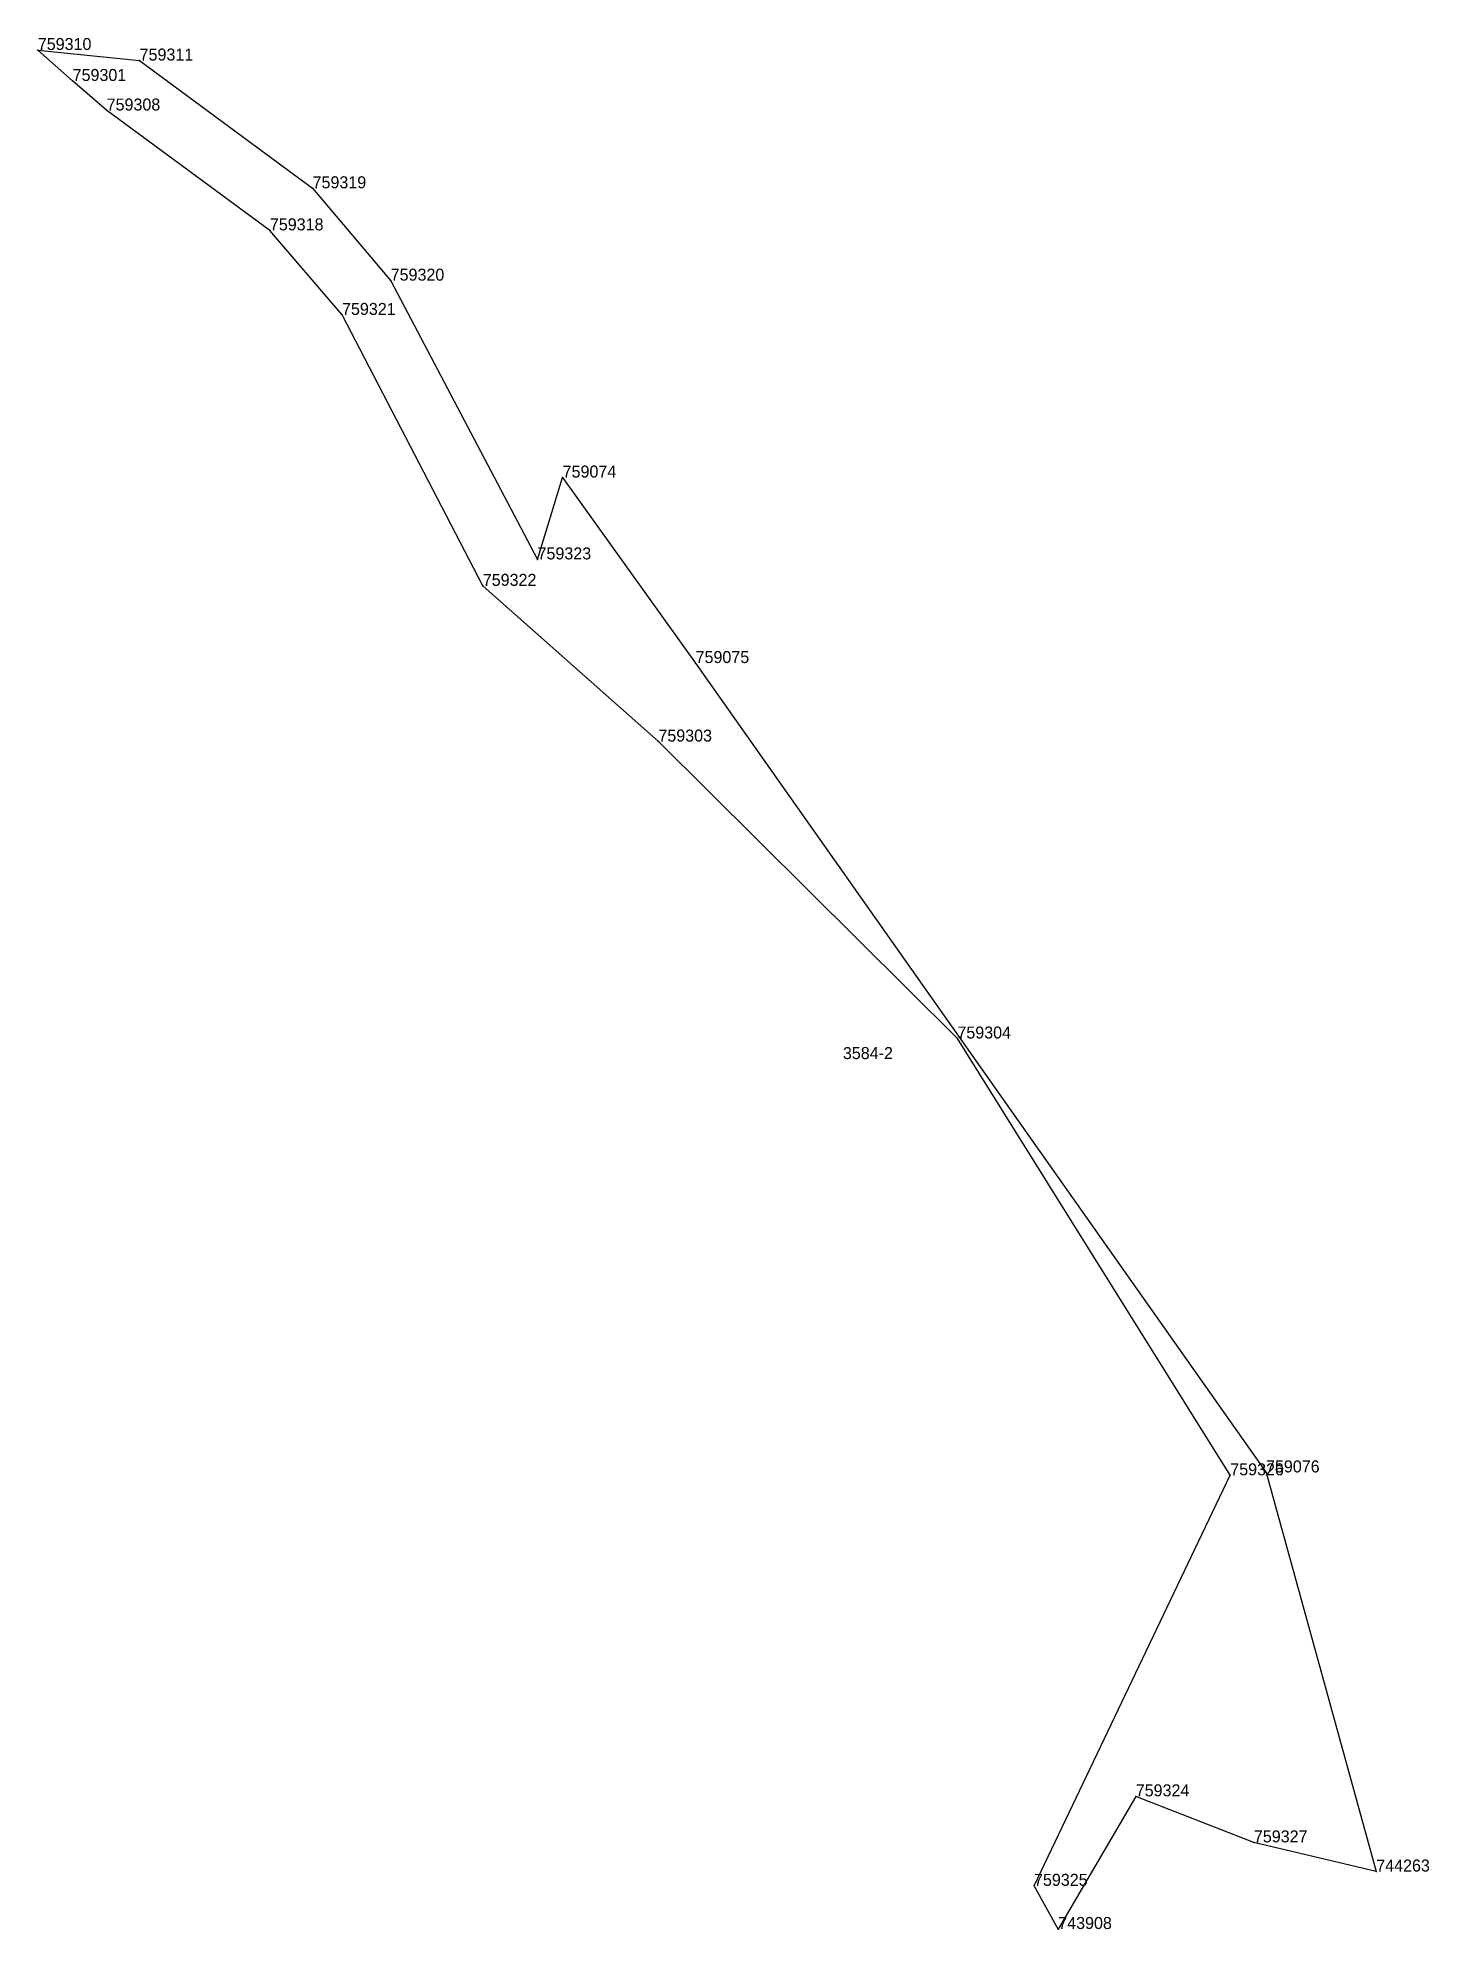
# Model space of a CAD drawing. Extents: x 7500090 to 7500183, y 4691321 to 4691447.
import ezdxf

# ---------------------------------------------------------------- set-up
doc = ezdxf.new("R2010")
doc.units = 0

msp = doc.modelspace()

# ---------------------------------------------------------------- linework, layer by layer
at = {"layer": 'Parcela Baze'}
msp.add_lwpolyline([(7500156.703, 4691323.795), (7500169.774, 4691351.144), (7500151.599, 4691380.243), (7500131.684, 4691400.026), (7500119.987, 4691410.397), (7500110.611, 4691428.447), (7500105.806, 4691434.08), (7500094.933, 4691442.065), (7500092.668, 4691444.033), (7500090.348, 4691446.096), (7500097.129, 4691445.394), (7500108.648, 4691436.883), (7500113.851, 4691430.73), (7500123.633, 4691412.16), (7500125.305, 4691417.615), (7500134.161, 4691405.257), (7500172.156, 4691351.338), (7500179.499, 4691324.749), (7500171.348, 4691326.691), (7500163.48, 4691329.758), (7500158.317, 4691320.921), (7500156.703, 4691323.795)], dxfattribs=at)
at = {"layer": 'Pikat'}
for p in [(7500090.348, 4691446.096), (7500097.129, 4691445.394), (7500092.668, 4691444.033), (7500094.933, 4691442.065), (7500108.648, 4691436.883), (7500105.806, 4691434.08), (7500113.851, 4691430.73), (7500110.611, 4691428.447), (7500125.305, 4691417.615), (7500123.633, 4691412.16), (7500119.987, 4691410.397), (7500134.161, 4691405.257), (7500131.684, 4691400.026), (7500151.599, 4691380.243), (7500169.774, 4691351.144), (7500172.156, 4691351.338), (7500163.48, 4691329.758), (7500171.348, 4691326.691), (7500179.499, 4691324.749), (7500156.703, 4691323.795), (7500158.317, 4691320.921)]:
    msp.add_point(p, dxfattribs=at)

# ---------------------------------------------------------------- texts
at = {"layer": 'Nr e Pikave Gjeodezike te Parceles Baze'}
for s, p in [('759310', (7500090.348, 4691446.096)), ('759311', (7500097.129, 4691445.394)), ('759301', (7500092.668, 4691444.033)), ('759308', (7500094.933, 4691442.065)), ('759319', (7500108.648, 4691436.883)), ('759318', (7500105.806, 4691434.08)), ('759320', (7500113.851, 4691430.73)), ('759321', (7500110.611, 4691428.447)), ('759074', (7500125.305, 4691417.615)), ('759323', (7500123.633, 4691412.16)), ('759322', (7500119.987, 4691410.397)), ('759075', (7500134.161, 4691405.257)), ('759303', (7500131.684, 4691400.026)), ('759304', (7500151.599, 4691380.243)), ('759326', (7500169.774, 4691351.144)), ('759076', (7500172.156, 4691351.338)), ('759324', (7500163.48, 4691329.758)), ('759327', (7500171.348, 4691326.691)), ('744263', (7500179.499, 4691324.749)), ('759325', (7500156.703, 4691323.795)), ('743908', (7500158.317, 4691320.921))]:
    msp.add_text(s, height=0.8, dxfattribs=at).set_placement(p)
at = {"layer": 'Nr Parceles Baze'}
msp.add_text('3584-2', height=0.8, dxfattribs=at).set_placement((7500143.972, 4691378.872))

doc.saveas('drawing.dxf')
